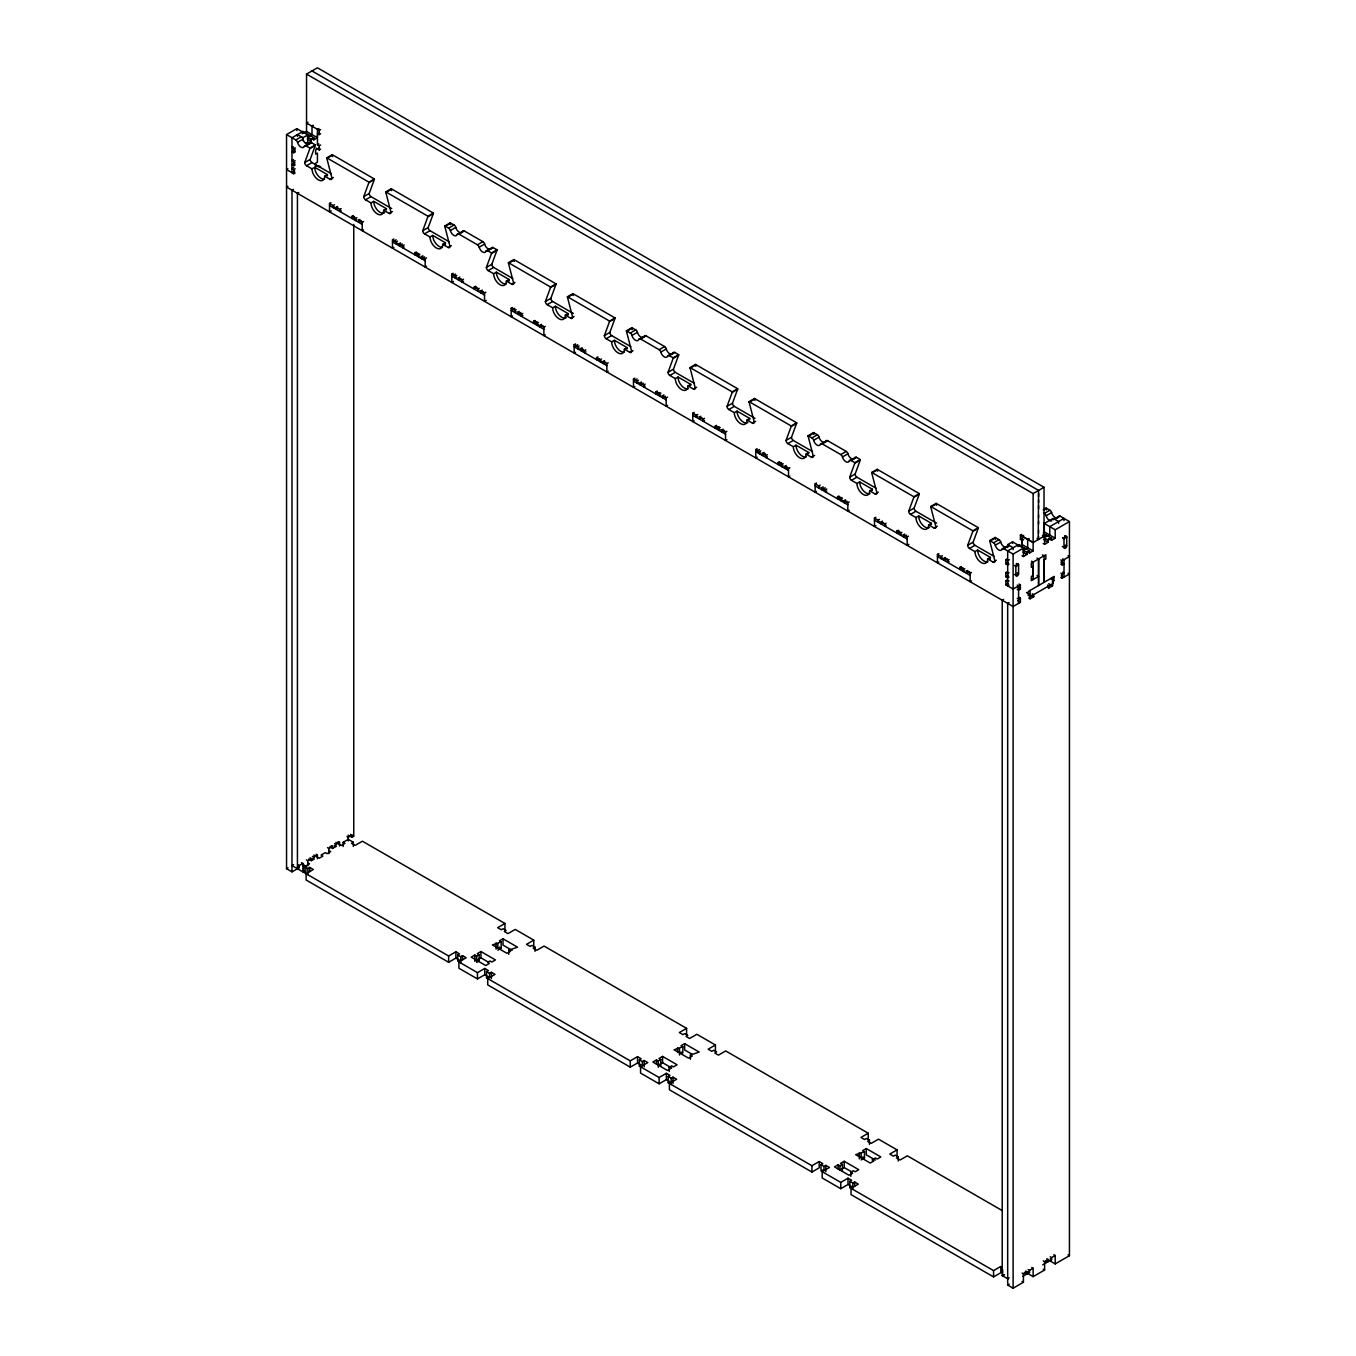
<?xml version="1.0" encoding="UTF-8"?>
<svg xmlns="http://www.w3.org/2000/svg" width="1356" height="1356" viewBox="0 0 1356 1356"><rect width="100%" height="100%" fill="white"/><g stroke="black" fill="none" stroke-linecap="round" stroke-linejoin="round"><path stroke-width="1.5" d="M318.88 128.498L317.44 129.328L317.44 144.702L319.253 145.753L320.626 144.973M317.44 136.312L317.44 134.922M1023.594 539.637L1022.238 540.434L1020.424 539.383L1020.424 535.179L1021.78 534.4M1022.238 546.027L1022.238 540.434M1028.729 598.03L1030.085 598.81L1030.085 594.623L1026.458 592.521M1031.543 561.181L1033.136 562.096L1033.136 579.588L1031.543 578.673M1042.442 535.315L1044.035 536.23L1044.035 487.296L1033.136 493.584L1033.136 550.909L1029.509 553.011L1028.136 552.231M1038.577 560.045L1038.916 558.757M1037.001 558.045L1038.577 558.96L1038.577 585.521L1038.577 560.621M1047.493 587.199L1048.866 587.979L1052.493 585.877L1054.307 576.436L1028.272 591.47L1028.272 595.674L1030.085 594.623M304.727 162.567L309.846 148.651L315.304 145.499L310.185 159.415L304.727 162.567A2.576 1.492 60 0 0 306.541 165.72L311.999 168.856A8.983 5.187 60 0 0 318.355 179.873A8.983 5.187 60 0 0 324.711 176.195L327.44 174.636L314.728 167.297L311.999 168.856M371.002 202.925L373.731 201.349L386.443 208.688L383.714 210.265A8.983 5.187 60 0 1 377.358 213.943A8.983 5.187 60 0 1 371.002 202.925L365.561 199.79A2.576 1.492 60 0 1 363.73 196.637L368.849 182.704A2.576 1.492 60 0 0 368.934 182.162L374.375 179.009L332.237 154.686L326.779 157.821A2.576 1.492 60 0 0 326.864 158.466L331.983 178.297A2.576 1.492 60 0 1 330.169 179.348L324.711 176.195M363.73 196.637L369.188 193.484L374.307 179.568L368.849 182.704M430.005 236.995L432.734 235.419L445.446 242.758L442.717 244.334A8.983 5.187 60 0 1 436.361 248.012A8.983 5.187 60 0 1 430.005 236.995L424.564 233.842A2.576 1.492 60 0 1 422.75 230.706L427.852 216.774L433.31 213.638A2.576 1.492 60 0 0 433.378 213.078L391.24 188.738L385.799 191.891A2.576 1.492 60 0 0 385.867 192.535L390.986 212.367A2.576 1.492 60 0 1 389.172 213.417L383.714 210.265M422.75 230.706L428.191 227.554L433.31 213.638M486.38 267.437L491.499 253.521L496.94 250.368L491.821 264.301L486.38 267.437A2.576 1.492 60 0 0 488.194 270.59L493.652 273.743A8.983 5.187 60 0 0 500.008 284.743A8.983 5.187 60 0 0 506.364 281.082L509.093 279.506L496.364 272.166L493.652 273.743M552.655 307.795L555.367 306.236L568.096 313.575L565.367 315.134A8.983 5.187 60 0 1 559.011 318.813A8.983 5.187 60 0 1 552.655 307.795L547.197 304.659A2.576 1.492 60 0 1 545.383 301.507L550.502 287.591A2.576 1.492 60 0 0 550.57 287.031L556.028 283.879L513.89 259.555L508.432 262.691A2.576 1.492 60 0 0 508.517 263.335L513.619 283.167A2.576 1.492 60 0 1 511.805 284.218L506.364 281.082M545.383 301.507L550.841 298.371L555.943 284.438A2.576 1.492 60 0 0 556.028 283.879M604.386 335.576L609.505 321.643L614.963 318.507L609.844 332.423L604.386 335.576A2.576 1.492 60 0 0 606.2 338.729L611.658 341.865A8.983 5.187 60 0 0 618.014 352.882A8.983 5.187 60 0 0 624.37 349.204L627.099 347.628L614.387 340.288L611.658 341.865M668.033 372.324L673.135 358.391L678.593 355.238L673.474 369.171L668.033 372.324A2.576 1.492 60 0 0 669.847 375.459L675.288 378.612A8.983 5.187 60 0 0 681.644 389.613A8.983 5.187 60 0 0 688 385.952L690.729 384.375L678.017 377.036L675.288 378.612M734.291 412.682L737.02 411.105L749.732 418.445L747.02 420.021A8.983 5.187 60 0 1 740.647 423.682A8.983 5.187 60 0 1 734.291 412.682L728.85 409.529A2.576 1.492 60 0 1 727.036 406.376L732.155 392.46A2.576 1.492 60 0 0 732.223 391.901L737.681 388.748L695.526 364.425L690.085 367.578A2.576 1.492 60 0 0 690.153 368.222L695.272 388.053A2.576 1.492 60 0 1 693.458 389.087L688 385.952M727.036 406.376L732.477 403.24L737.596 389.308A2.576 1.492 60 0 0 737.681 388.748M786.039 440.446L791.158 426.53L796.599 423.377L791.48 437.31L786.039 440.446A2.576 1.492 60 0 0 787.853 443.598L793.294 446.734A8.983 5.187 60 0 0 799.667 457.752A8.983 5.187 60 0 0 806.023 454.074L808.735 452.514L796.023 445.175L793.294 446.734M849.67 477.193L854.788 463.26L860.246 460.125L855.128 474.041L849.67 477.193A2.576 1.492 60 0 0 851.483 480.329L856.941 483.482A8.983 5.187 60 0 0 863.297 494.499A8.983 5.187 60 0 0 869.654 490.821L872.383 489.245L859.67 481.905L856.941 483.482M915.944 517.551L918.673 515.975L931.386 523.314L928.657 524.891A8.983 5.187 60 0 1 922.3 528.552A8.983 5.187 60 0 1 915.944 517.551L910.503 514.399A2.576 1.492 60 0 1 908.673 511.263L913.791 497.33A2.576 1.492 60 0 0 913.876 496.771L919.317 493.635L877.179 469.295L871.722 472.447A2.576 1.492 60 0 0 871.806 473.091L876.925 492.923A2.576 1.492 60 0 1 875.112 493.974L869.654 490.821M908.673 511.263L914.13 508.11L919.249 494.177A2.576 1.492 60 0 0 919.317 493.635M967.675 545.315L972.794 531.399L978.252 528.247L973.133 542.18L967.675 545.315A2.576 1.492 60 0 0 969.506 548.468L974.947 551.621A8.983 5.187 60 0 0 981.303 562.621A8.983 5.187 60 0 0 987.66 558.96L990.388 557.384L977.676 550.044L974.947 551.621M1038.238 539.569L1038.577 490.431L311.999 70.953M312.456 139.024L313.812 139.821L317.44 137.719L306.541 131.43L306.541 74.088L317.44 67.8L1044.035 487.296M304.202 871.094L302.88 871.857L302.88 863.467L299.252 865.569L299.252 867.654L291.981 871.857L286.54 868.704L286.54 134.583L296.828 128.651L307.727 134.939L307.727 143.329L306.371 142.533M307.337 123.498L306.541 123.04L307.981 122.209M313.812 139.821L313.812 137.719L302.913 131.43L291.981 137.736L291.981 172.687L294.71 171.11M311.321 125.786L313.422 125.345M303.134 133.397L306.541 131.43M286.54 134.583L295.811 139.939L301.269 136.803A2.576 1.492 60 0 1 302.981 139.176A5.136 2.966 60 0 0 306.405 143.956A5.136 2.966 60 0 0 309.829 143.143A2.576 1.492 60 0 1 311.541 142.736L315.372 144.939A2.576 1.492 60 0 1 315.338 145.329M297.439 136.414L297.439 134.583L302.93 137.702L308.354 134.566L308.354 136.278M295.811 139.939A2.576 1.492 60 0 1 297.523 142.329L302.981 139.176M309.049 136.278L311.999 134.566L311.999 126.176M320.626 133.786L319.253 134.566L319.253 130.379L320.626 129.583M293.354 146.736L291.981 147.516L293.794 148.567L295.167 147.787M319.491 132.346L317.44 133.515L319.253 134.566M307.27 136.77L311.355 139.126L313.812 137.719M307.727 143.329L311.355 141.227L311.355 139.126M297.523 142.329A5.136 2.966 60 0 0 300.947 147.109A5.136 2.966 60 0 0 304.388 146.279L309.829 143.143M293.354 149.092L294.71 150.143L291.981 151.719L293.794 152.77L295.167 151.974M304.388 146.279A2.576 1.492 60 0 1 306.1 145.872L311.541 142.736M309.88 148.482A2.576 1.492 60 0 0 309.931 148.092L315.372 144.939M317.44 144.702L318.813 143.922M293.523 159.567L291.981 160.449L293.794 161.5L295.167 160.72M319.491 147.719L315.626 149.957L315.626 154.143L317.44 153.092L317.44 162.195L315.626 163.228L315.626 166.127M295.049 162.873L291.981 164.652L293.794 165.703L295.167 164.907M316.084 148.109L319.253 149.957L320.626 149.16M287.896 168.754L286.54 169.551L293.794 173.738L295.167 172.958M293.693 167.517L291.981 168.5L293.794 169.551L295.167 168.754M306.541 165.72L311.999 162.567L331.186 173.653M326.864 158.466L332.305 155.313A2.576 1.492 60 0 1 332.237 154.686M317.779 166.178L318.813 165.602M320.626 166.652L317.677 166.517M287.896 186.23L286.54 187.026L1013.118 606.522L1020.39 602.318L1020.39 598.132L1019.034 597.335M293.354 189.382L291.981 190.162L291.981 871.857M298.812 192.518L297.439 193.315L297.439 868.704M330.169 179.348L333.339 177.517M331.237 210.858L329.525 211.841L329.525 203.451L330.881 202.671M329.525 203.451L333.152 205.553L334.525 204.756M334.525 206.858L333.152 207.654L333.152 205.553M338.237 208.214L336.186 209.4L336.186 207.298L337.542 206.519M336.186 207.298L339.814 209.4L341.187 208.604M341.187 210.705L339.814 211.485L339.814 209.4M365.561 199.79L371.002 196.637L391.664 208.57M385.867 192.535L391.325 189.382A2.576 1.492 60 0 1 391.24 188.738M353.916 216.468L354.662 216.909L351.933 218.486L351.933 216.384L353.289 215.604M351.933 216.384L355.56 218.486L356.933 217.706M356.933 219.791L355.56 220.587L355.56 218.486M361.323 220.757L358.594 222.333L358.594 220.231L359.95 219.452M358.594 220.231L362.221 222.333L363.577 221.536M389.172 213.417L392.342 211.587M363.577 229.927L362.221 230.723L362.221 222.333M427.903 216.621A2.576 1.492 60 0 0 427.937 216.214L433.378 213.078M393.867 247.419L392.494 248.199L392.494 239.809L393.867 239.029M396.138 239.809L392.511 241.893L425.208 260.776M392.494 239.809L396.138 241.91L397.494 241.114M397.494 243.216L396.138 243.995L396.138 241.91M402.224 243.978L399.156 245.758L399.156 243.656L400.529 242.86M399.156 243.656L402.783 245.758L404.156 244.961M424.564 233.842L430.005 230.706L449.192 241.775M404.156 247.063L402.783 247.843L402.783 245.758M442.717 244.334L448.175 247.487A2.576 1.492 60 0 0 449.989 246.436L444.87 226.605A2.576 1.492 60 0 1 444.802 225.96L450.243 222.808L454.074 225.028A2.576 1.492 60 0 1 455.785 227.401A5.136 2.966 60 0 0 460.294 232.622M444.87 226.605L450.328 223.452A2.576 1.492 60 0 1 450.243 222.808M444.802 225.96L448.633 228.164L454.074 225.028M448.633 228.164A2.576 1.492 60 0 1 450.345 230.554L455.785 227.401M418.241 253.487A1.932 1.119 0 0 1 417.631 253.267L414.902 254.843L414.902 252.741L416.258 251.962M414.902 252.741L418.529 254.843L419.902 254.047M419.902 256.148L418.529 256.945L418.529 254.843M450.345 230.554A5.136 2.966 60 0 0 453.768 235.334A5.136 2.966 60 0 0 457.192 234.503L462.633 231.368A2.576 1.492 60 0 1 464.345 230.961L482.905 241.673A2.576 1.492 60 0 1 484.634 244.063A5.136 2.966 60 0 0 490.143 249.267M457.192 234.503A2.576 1.492 60 0 1 458.904 234.096L464.345 230.961M424.631 256.911L421.563 258.691L421.563 256.589L422.919 255.809M421.563 256.589L425.191 258.691L426.564 257.894M448.175 247.487L451.345 245.639M426.564 266.284L425.191 267.081L425.191 258.691M458.904 234.096L477.465 244.809L482.905 241.673M477.465 244.809A2.576 1.492 60 0 1 479.176 247.199L484.634 244.063M479.176 247.199A5.136 2.966 60 0 0 482.6 251.979A5.136 2.966 60 0 0 486.024 251.165L491.482 248.012A2.576 1.492 60 0 1 493.194 247.606L497.025 249.809A2.576 1.492 60 0 1 496.991 250.216M486.024 251.165A2.576 1.492 60 0 1 487.736 250.741L493.194 247.606M453.531 281.472L451.836 282.455L451.836 274.065L453.192 273.285M491.533 253.352A2.576 1.492 60 0 0 491.567 252.962L497.025 249.809M455.463 274.065L451.836 276.166L484.533 295.049M451.836 274.065L455.463 276.166L456.836 275.37M456.836 277.471L455.463 278.268L455.463 276.166M460.887 278.641L458.498 280.014L458.498 277.912L459.854 277.132M458.498 277.912L462.125 280.014L463.498 279.217M463.498 281.319L462.125 282.116L462.125 280.014M488.194 270.59L493.652 267.437L512.839 278.522M508.517 263.335L513.958 260.199A2.576 1.492 60 0 1 513.89 259.555M476.617 287.726L474.244 289.099L474.244 286.997L475.6 286.218M474.244 286.997L477.871 289.099L479.227 288.32M479.227 290.404L477.871 291.201L477.871 289.099M483.278 291.574L480.905 292.947L480.905 290.845L482.261 290.065M480.905 290.845L484.533 292.947L485.889 292.15M511.805 284.218L514.992 282.387M486.228 300.354L484.533 301.337L484.533 292.947M512.534 315.931L511.178 316.711L511.178 308.321L512.534 307.541M514.822 308.321L511.195 310.422L543.892 329.288M550.502 287.591L555.943 284.438M511.178 308.321L514.805 310.422L516.161 309.643M516.161 311.727L514.805 312.524L514.805 310.422M520.907 312.507L517.839 314.27L517.839 312.168L519.195 311.388M517.839 312.168L521.467 314.27L522.823 313.49M522.823 315.575L521.467 316.372L521.467 314.27M547.197 304.659L552.655 301.507L573.317 313.439M565.367 315.134L570.808 318.287A2.576 1.492 60 0 0 572.639 317.236L567.52 297.405A2.576 1.492 60 0 1 567.435 296.761L572.893 293.625L615.031 317.948A2.576 1.492 60 0 1 614.997 318.338M567.52 297.405L572.961 294.269A2.576 1.492 60 0 1 572.893 293.625M534.806 320.897L536.315 321.779L533.569 323.355L533.569 321.253L534.942 320.474M533.569 321.253L537.213 323.355L538.569 322.575M538.569 324.66L537.213 325.457L537.213 323.355M542.959 325.626L540.23 327.203L540.23 325.101L541.603 324.321M540.23 325.101L543.875 327.203L545.231 326.423M570.808 318.287L573.995 316.457M545.231 334.813L543.875 335.593L543.875 327.203M609.539 321.491A2.576 1.492 60 0 0 609.573 321.101L615.031 317.948M575.503 352.289L574.147 353.069L574.147 344.678L575.503 343.899M577.792 344.678L574.164 346.763L606.861 365.645M574.147 344.678L577.775 346.78L579.148 346M579.148 348.085L577.775 348.882L577.775 346.78M583.182 349.255L580.809 350.628L580.809 348.526L582.165 347.746M580.809 348.526L584.436 350.628L585.809 349.831M606.2 338.729L611.658 335.576L630.845 346.644M585.978 351.831L584.436 352.73L584.436 350.628M624.37 349.204L629.828 352.357A2.576 1.492 60 0 0 631.642 351.306L626.523 331.474A2.576 1.492 60 0 1 626.438 330.83L631.896 327.677L635.727 329.898A2.576 1.492 60 0 1 637.439 332.288A5.136 2.966 60 0 0 640.863 337.051A5.136 2.966 60 0 0 644.286 336.237A2.576 1.492 60 0 1 645.998 335.83L664.559 346.543A2.576 1.492 60 0 1 666.271 348.933A5.136 2.966 60 0 0 669.695 353.713A5.136 2.966 60 0 0 673.118 352.882A2.576 1.492 60 0 1 674.83 352.475L678.661 354.696A2.576 1.492 60 0 1 678.627 355.086M626.523 331.474L631.964 328.322A2.576 1.492 60 0 1 631.896 327.677M626.438 330.83L630.269 333.034L635.727 329.898M630.269 333.034A2.576 1.492 60 0 1 631.981 335.424L637.439 332.288M598.589 358.526L596.555 359.713L596.555 357.611L597.911 356.831M596.555 357.611L600.183 359.713L601.539 358.933M601.539 361.018L600.183 361.815L600.183 359.713M631.981 335.424A5.136 2.966 60 0 0 635.405 340.203A5.136 2.966 60 0 0 638.846 339.39L644.286 336.237M638.846 339.39A2.576 1.492 60 0 1 640.557 338.966L645.998 335.83M605.59 362.188L603.217 363.561L603.217 361.459L604.573 360.679M603.217 361.459L606.844 363.561L608.2 362.781M629.828 352.357L632.998 350.526M608.2 371.154L606.844 371.951L606.844 363.561M640.557 338.966L659.118 349.695L664.559 346.543M659.118 349.695A2.576 1.492 60 0 1 660.83 352.068L666.271 348.933M660.83 352.068A5.136 2.966 60 0 0 664.254 356.848A5.136 2.966 60 0 0 667.677 356.035L673.118 352.882M667.677 356.035A2.576 1.492 60 0 1 669.389 355.628L674.83 352.475M634.845 386.545L633.489 387.324L633.489 378.934L634.845 378.154M673.186 358.238A2.576 1.492 60 0 0 673.22 357.831L678.661 354.696M637.134 378.934L633.489 381.036L666.186 399.901M633.489 378.934L637.117 381.036L638.473 380.256M638.473 382.341L637.117 383.138L637.117 381.036M643.202 383.121L640.151 384.884L640.151 382.782L641.507 382.002M640.151 382.782L643.778 384.884L645.134 384.104M645.134 386.189L643.778 386.985L643.778 384.884M669.847 375.459L675.288 372.324L694.475 383.392M690.153 368.222L695.611 365.069A2.576 1.492 60 0 1 695.526 364.425M658.27 392.596L655.88 393.969L655.88 391.867L657.253 391.087M655.88 391.867L659.525 393.969L660.88 393.189M660.88 395.291L659.525 396.071L659.525 393.969M665.271 396.24L662.542 397.817L662.542 395.715L663.915 394.935M662.542 395.715L666.186 397.817L667.542 397.037M693.458 389.087L696.628 387.257M667.542 405.427L666.186 406.207L666.186 397.817M694.187 420.801L692.814 421.58L692.814 413.207L694.187 412.41M732.155 392.46L737.596 389.308M692.814 413.207L696.459 415.292L697.815 414.512M697.815 416.614L696.459 417.394L696.459 415.292M701.866 417.767L699.476 419.14L699.476 417.038L700.849 416.258M699.476 417.038L703.12 419.14L704.476 418.36M704.476 420.445L703.12 421.241L703.12 419.14M728.85 409.529L734.291 406.376L754.953 418.309M747.02 420.021L752.461 423.157A2.576 1.492 60 0 0 754.275 422.106L749.156 402.274A2.576 1.492 60 0 1 749.088 401.63L754.529 398.495L796.684 422.818A2.576 1.492 60 0 1 796.65 423.225M749.156 402.274L754.614 399.139A2.576 1.492 60 0 1 754.529 398.495M719.324 426.971A1.932 1.119 0 0 1 717.968 426.648L715.222 428.225L715.222 426.14L716.578 425.343M715.222 426.14L718.85 428.225L720.222 427.445M720.222 429.547L718.85 430.327L718.85 428.225M724.613 430.496L721.884 432.072L721.884 429.971L723.24 429.191M721.884 429.971L725.511 432.072L726.884 431.293M752.461 423.157L755.648 421.326M726.884 439.683L725.511 440.463L725.511 432.072M791.192 426.36A2.576 1.492 60 0 0 791.226 425.97L796.684 422.818M757.157 457.158L755.8 457.938L755.8 449.548L757.157 448.768M759.445 449.548L755.8 451.65L788.497 470.515M755.8 449.548L759.428 451.65L760.784 450.87M760.784 452.955L759.428 453.752L759.428 451.65M765.513 453.735L762.445 455.497L762.445 453.396L764.157 452.412M762.445 453.396L766.089 455.497L767.445 454.718M787.853 443.598L793.294 440.446L812.481 451.531M767.445 456.803L766.089 457.599L766.089 455.497M806.023 454.074L811.464 457.226A2.576 1.492 60 0 0 813.278 456.175L808.159 436.344A2.576 1.492 60 0 1 808.091 435.7L813.549 432.564L817.38 434.768A2.576 1.492 60 0 1 819.092 437.157A5.136 2.966 60 0 0 822.516 441.937A5.136 2.966 60 0 0 825.94 441.107A2.576 1.492 60 0 1 827.652 440.7L846.212 451.412A2.576 1.492 60 0 1 847.924 453.802A5.136 2.966 60 0 0 852.415 459.006M808.159 436.344L813.617 433.208A2.576 1.492 60 0 1 813.549 432.564M808.091 435.7L811.922 437.92L817.38 434.768M811.922 437.92A2.576 1.492 60 0 1 813.634 440.293L819.092 437.157M780.751 463.108L778.191 464.583L778.191 462.481L779.564 461.701M778.191 462.481L781.836 464.583L783.192 463.803M783.192 465.905L781.836 466.684L781.836 464.583M813.634 440.293A5.136 2.966 60 0 0 817.058 445.073A5.136 2.966 60 0 0 820.482 444.26L825.94 441.107M820.482 444.26A2.576 1.492 60 0 1 822.194 443.853L827.652 440.7M787.243 467.057L784.853 468.43L784.853 466.328L786.226 465.549M784.853 466.328L788.497 468.43L789.853 467.65M811.464 457.226L814.651 455.396M789.853 476.041L788.497 476.82L788.497 468.43M822.194 443.853L840.754 454.565L846.212 451.412M840.754 454.565A2.576 1.492 60 0 1 842.466 456.955L847.924 453.802M842.466 456.955A5.136 2.966 60 0 0 845.89 461.718A5.136 2.966 60 0 0 849.314 460.904L854.772 457.752A2.576 1.492 60 0 1 856.484 457.345L860.314 459.565A2.576 1.492 60 0 1 860.28 459.955M849.314 460.904A2.576 1.492 60 0 1 851.043 460.498L856.484 457.345M816.498 491.414L815.125 492.211L815.125 483.821L816.498 483.024M854.822 463.108A2.576 1.492 60 0 0 854.873 462.701L860.314 459.565M815.125 483.821L818.77 485.906L820.126 485.126M820.126 487.228L818.77 488.007L818.77 485.906M825.194 487.787L821.787 489.753L821.787 487.651L823.16 486.872M821.787 487.651L825.431 489.753L826.787 488.974M826.787 491.075L825.431 491.855L825.431 489.753M851.483 480.329L856.941 477.193L876.129 488.262M871.806 473.091L877.247 469.939A2.576 1.492 60 0 1 877.179 469.295M841.415 497.584A1.932 1.119 0 0 1 840.262 497.279L837.533 498.839L837.533 496.754L838.889 495.957M837.533 496.754L841.161 498.839L842.534 498.059M842.534 500.161L841.161 500.94L841.161 498.839M846.924 501.11L844.195 502.686L844.195 500.601L845.551 499.805M844.195 500.601L847.822 502.686L849.195 501.906M875.112 493.974L878.281 492.126M849.195 510.297L847.822 511.076L847.822 502.686M875.823 525.67L874.467 526.467L874.467 518.077L875.823 517.28M913.791 497.33L919.249 494.177M874.467 518.077L878.095 520.162L879.468 519.382M879.468 521.484L878.095 522.263L878.095 520.162M883.519 522.636L881.129 524.009L881.129 521.924L882.485 521.128M286.54 868.704L288.048 867.823M293.574 864.636L291.981 865.569L448.633 955.997L455.887 951.81L459.531 953.895L457.718 954.946L457.718 961.235L459.531 960.201L455.887 958.099L448.633 962.285L306.1 879.993L306.1 873.705L313.355 869.518L309.727 867.416L307.914 868.467L302.88 865.569L305.914 865.908L309.541 863.806L307.727 862.772M881.129 521.924L884.756 524.009L886.129 523.23M886.129 525.331L884.756 526.111L884.756 524.009M306.371 859.874L307.727 860.67L311.355 858.568L311.355 860.67L308.643 859.094M312.456 856.365L313.812 857.162L317.44 855.06L317.44 858.721M327.559 847.653L328.915 848.432L332.559 846.33L332.559 848.432L329.83 846.856M334.525 843.618L335.881 844.415L339.525 842.313L339.525 845.991M353.746 224.316L353.746 836.194L351.933 837.245L351.933 835.143L348.289 837.245L346.933 836.466M910.503 514.399L915.944 511.263L936.606 523.179M311.355 860.67L313.812 859.246L313.812 857.162M332.559 848.432L335.881 846.517L335.881 844.415M343.153 846.517L343.153 842.313L348.289 839.347M928.657 524.891L934.115 528.026A2.576 1.492 60 0 0 935.928 526.992L930.809 507.161A2.576 1.492 60 0 1 930.741 506.517L936.182 503.364L978.32 527.687A2.576 1.492 60 0 1 978.286 528.094M930.809 507.161L936.267 504.008A2.576 1.492 60 0 1 936.182 503.364M353.323 846.432L353.323 842.245L351.509 843.296L355.136 845.398L362.408 841.195L504.94 923.487L504.94 929.775M898.858 531.094L899.604 531.518L896.875 533.111L896.875 531.01L898.231 530.213M896.875 531.01L900.503 533.111L901.859 532.315M901.859 534.417L900.503 535.196L900.503 533.111M906.605 535.179L903.537 536.942L903.537 534.857L904.893 534.061M903.537 534.857L907.164 536.942L908.52 536.162M934.115 528.026L937.284 526.196M908.876 544.349L907.164 545.332L907.164 536.942M972.845 531.23A2.576 1.492 60 0 0 972.879 530.84L978.32 527.687M938.81 562.028L937.437 562.825L937.437 554.435L938.81 553.638M937.437 554.435L941.064 556.519L942.437 555.74M942.437 557.841L941.064 558.621L941.064 556.519M947.166 558.604L944.098 560.367L944.098 558.265L945.454 557.486M944.098 558.265L947.725 560.367L949.098 559.587M969.506 548.468L974.947 545.315L994.134 556.401M949.098 561.689L947.725 562.469L947.725 560.367M989.744 540.569L995.185 537.434L999.016 539.637A2.576 1.492 60 0 1 1000.728 542.027A5.136 2.966 60 0 0 1004.152 546.807A5.136 2.966 60 0 0 1007.576 545.976A2.576 1.492 60 0 1 1009.288 545.57L1003.847 548.722A2.576 1.492 60 0 0 1002.135 549.129A5.136 2.966 60 0 1 998.711 549.943A5.136 2.966 60 0 1 995.287 545.18A2.576 1.492 60 0 0 993.575 542.79L989.744 540.569A2.576 1.492 60 0 0 989.812 541.214L994.931 561.045A2.576 1.492 60 0 1 993.117 562.096L987.66 558.96M1043.357 509.619L1046.069 508.042L1049.9 510.263A2.576 1.492 60 0 1 1051.612 512.653A5.136 2.966 60 0 0 1055.053 517.416A5.136 2.966 60 0 0 1058.477 516.602A2.576 1.492 60 0 1 1060.189 516.195L1069.443 521.568L1069.443 556.519M989.812 541.214L995.27 538.078A2.576 1.492 60 0 1 995.185 537.434M1043.425 510.263L1046.154 508.686A2.576 1.492 60 0 1 1046.069 508.042M993.575 542.79L999.016 539.637M1043.493 512.856L1044.459 513.415L1049.9 510.263M995.287 545.18L1000.728 542.027M1044.459 513.415A2.576 1.492 60 0 1 1046.171 515.788L1051.612 512.653M963.353 568.147A1.932 1.119 0 0 1 962.574 567.876L959.845 569.452L959.845 567.367L961.201 566.571M959.845 567.367L963.472 569.452L964.845 568.673M1007.728 547.621L1007.728 544.604L1012.525 541.841L1023.424 548.129L1023.424 556.519L1022.051 555.74M1023.661 535.4L1022.238 536.23L1022.238 544.62L1033.136 550.909M1044.306 523.484L1055.205 529.789L1055.205 538.179L1044.306 531.874L1044.306 523.484L1053.137 518.382L1058.595 521.535L1058.561 523.382M964.845 570.774L963.472 571.554L963.472 569.452M1002.135 549.129L1007.576 545.976M1058.477 516.602L1053.019 519.755A2.576 1.492 60 0 1 1054.731 519.348L1060.189 516.195M1020.424 539.383L1023.136 537.807M969.574 571.537L966.506 573.3L966.506 571.215L967.862 570.418M1029.509 553.011L1029.509 550.909L1018.61 544.62L1007.678 550.926L1007.678 585.894L1009.034 585.097M1029.119 538.552L1027.678 539.383L1027.678 547.773L1024.509 549.604M966.506 571.215L970.133 573.3L971.506 572.52M1020.187 545.807L1022.238 544.62M1043.408 532.4L1044.306 531.874M993.117 562.096L996.287 560.265M1003.847 548.722L1013.118 554.079L1024.051 547.773L1024.051 549.468M1055.205 529.789L1069.443 521.568M1009.034 564.13L1007.678 564.91L1005.864 563.859L1005.864 559.672L1007.22 558.892M1047.493 536.332L1049.764 535.027L1049.764 526.636L1064.019 518.399L1063.985 520.602M971.506 580.91L970.133 581.69L970.133 573.3M1009.373 559.74L1007.678 560.723L1005.864 559.672M1005.864 563.859L1008.237 562.486M1022.966 549.977L1027.051 552.333L1029.509 550.909M1043.476 537.349L1048.239 540.095L1051.578 538.179L1051.578 540.264L1050.205 539.485M1023.424 556.519L1027.051 554.435L1027.051 552.333M1043.256 543.502L1044.612 544.281L1048.239 542.197L1048.239 540.095M1051.578 540.264L1055.205 538.179M1009.034 577.063L1007.678 577.842L1005.864 576.809L1005.864 572.605L1007.559 571.622M1009.034 572.876L1007.678 573.656L1005.864 572.605M1005.864 576.809L1008.237 575.419M1017.22 589.301L1018.576 590.08L1020.39 589.029L1020.39 584.843L1013.118 589.029L1005.864 584.843L1005.864 580.639L1007.22 579.86M1009.034 580.91L1007.678 581.69L1005.864 580.639M1005.864 584.843L1008.237 583.47M1060.816 559.926L1062.172 560.723L1069.46 556.502L1069.46 573.995L1062.172 578.198L1060.816 577.419M1060.816 564.13L1062.172 564.91L1063.985 563.859L1060.917 562.096M1003.593 599.437L1002.22 600.216L1002.22 1275.623L1008.017 1278.962M1009.05 602.572L1007.678 603.369L1007.678 1285.047L1013.118 1288.2L1023.424 1282.251L1023.424 1273.86L1027.051 1271.775L1027.051 1273.86L1024.322 1272.301M1020.39 598.132L1018.576 599.166L1017.22 598.386M1060.816 573.215L1062.172 574.012L1063.985 572.961L1062.629 572.164M1030.085 598.81L1033.73 596.725L1033.73 594.623L1032.357 593.843M504.94 923.487L497.669 927.673L501.313 929.775L503.127 928.724L506.127 930.47L504.313 931.521L507.941 933.606L515.212 929.419L533.772 940.132L533.772 946.42M457.718 954.946L460.718 956.692L462.532 955.641L466.176 957.743L458.904 961.929L458.904 968.218L477.465 978.93L484.736 974.744L488.363 976.845L486.55 977.896L486.55 971.591L488.363 970.557L484.736 968.455L477.465 972.642L458.904 961.929M476.668 956.099L474.837 955.048L471.21 957.15L485.736 965.54L489.38 963.438L487.567 962.387L490.008 960.98L491.821 962.031L495.465 959.929L480.922 951.539L477.295 953.641L479.109 954.692L479.109 960.98L476.668 962.387L476.668 956.099L479.109 954.692M497.855 950.166L501.178 948.234L501.178 941.945L492.398 944.912L506.941 953.302L510.568 951.2L508.754 950.166L508.754 954.353M508.754 950.166L517.534 947.183L503.008 938.793L499.364 940.895L501.178 941.945M488.194 962.031L480.922 957.828L477.295 959.929L479.109 960.98M533.772 940.132L526.501 944.335L530.145 946.42L531.959 945.386L534.976 947.115L534.976 951.319M486.55 971.591L489.55 973.337L491.38 972.286L495.008 974.388L487.736 978.574L487.736 984.88L630.269 1067.155L637.54 1062.968L641.168 1065.07L639.354 1066.121L639.354 1059.816L641.168 1058.782L637.54 1056.68L630.269 1060.867L486.55 977.896M534.976 947.115L533.145 948.166L536.79 950.268L544.044 946.064L686.594 1028.357L686.594 1034.645M686.594 1028.357L679.322 1032.56L682.949 1034.645L684.763 1033.611L687.78 1035.34L685.966 1036.391L689.594 1038.493L696.865 1034.289L715.426 1045.001L715.426 1051.307M639.354 1059.816L642.371 1061.562L644.185 1060.511L647.812 1062.612L640.557 1066.799L640.557 1073.088L659.118 1083.817L666.372 1079.613L670.017 1081.715L668.186 1082.766L668.186 1076.478L670.017 1075.427L666.372 1073.325L659.118 1077.512L639.354 1066.121M671.661 1067.952L662.576 1062.714L658.948 1064.799L660.762 1065.85L660.762 1059.561L658.304 1060.968L656.49 1059.934L652.863 1062.019L667.389 1070.409L671.017 1068.308L669.203 1067.274L669.203 1071.46M669.203 1067.274L671.661 1065.85L673.474 1066.901L677.102 1064.799L662.576 1056.409L658.948 1058.511L660.762 1059.561M681.017 1052.053L682.831 1053.103L682.831 1046.815L674.051 1049.781L688.577 1058.172L692.221 1056.087L690.407 1055.036L690.407 1059.222M690.407 1055.036L699.171 1052.053L684.644 1043.662L681.017 1045.764L682.831 1046.815M715.426 1045.001L708.154 1049.205L711.781 1051.307L713.612 1050.256L716.612 1051.985L714.798 1053.036L718.426 1055.138L725.697 1050.934L868.23 1133.226L868.23 1139.532M668.186 1076.478L671.203 1078.206L673.017 1077.156L676.661 1079.257L669.389 1083.444L669.389 1089.749L811.922 1172.042L819.194 1167.838L819.194 1161.55L822.821 1163.651L821.007 1164.702L821.007 1170.991L822.821 1169.94M668.186 1082.766L811.922 1165.736L819.194 1161.55M868.23 1133.226L860.975 1137.43L864.603 1139.532L866.416 1138.481L869.433 1140.21L869.433 1144.413M821.007 1164.702L824.007 1166.431L825.838 1165.38L829.465 1167.482L822.194 1171.669L822.194 1177.974L840.754 1188.687L848.025 1184.483L851.653 1186.585L849.839 1187.636L849.839 1181.347L851.653 1180.296L848.025 1178.195L840.754 1182.398L822.194 1171.669M869.433 1140.21L867.603 1141.26L871.247 1143.362L878.502 1139.159L897.062 1149.888L897.062 1156.176M851.483 1171.77L844.229 1167.584L840.584 1169.686L842.398 1170.72L842.398 1164.431L839.957 1165.855L838.144 1164.804L834.499 1166.889L849.042 1175.279L852.67 1173.194L850.856 1172.143L850.856 1176.33M850.856 1172.143L853.297 1170.72L855.128 1171.77L858.755 1169.686L844.229 1161.295L840.584 1163.38L842.398 1164.431M864.484 1151.685L855.704 1154.668L870.23 1163.058L873.857 1160.956L872.044 1159.905L875.383 1157.99L877.196 1159.024L880.824 1156.939L866.298 1148.549L862.653 1150.634L864.484 1151.685L864.484 1157.99L861.145 1159.905M897.062 1149.888L889.807 1154.075L893.435 1156.176L895.248 1155.126L898.265 1156.871L898.265 1161.058M849.839 1181.347L852.856 1183.076L854.67 1182.025L858.297 1184.127L851.043 1188.331L851.043 1194.619L993.575 1276.911L1000.83 1272.708L1000.83 1266.419L993.575 1270.623L849.839 1187.636M898.265 1156.871L896.452 1157.905L900.079 1160.007L907.35 1155.821L1002.372 1210.671M1002.22 1275.623L1003.711 1274.759M1004.474 1274.81L1002.66 1275.86L1002.66 1269.572M1007.678 1278.759L1009.152 1277.911M1028.136 1269.572L1029.509 1270.352L1033.136 1268.267L1033.136 1276.64L1025.984 1272.521M1043.256 1260.843L1044.612 1261.639L1048.239 1259.538L1048.239 1261.639L1046.205 1260.453M1050.205 1256.826L1051.578 1257.605L1055.205 1255.52L1055.205 1263.911L1049.069 1260.368M1007.678 1285.047L1009.203 1284.183M1022.831 1276.301L1029.509 1272.453L1029.509 1270.352M1042.696 1264.843L1051.578 1259.707L1051.578 1257.605M1033.136 1276.64L1044.612 1270.03L1044.612 1261.639M1055.205 1263.911L1069.443 1255.69L1069.443 574.012L1068.07 573.215M1033.475 542.332L1032.34 542.061M306.541 74.088L1033.136 493.584M1065.002 535.874L1066.714 536.857L1066.714 545.858A1.932 1.119 -60 0 1 1065.341 548.231A1.932 1.119 -60 0 1 1063.985 547.434L1062.29 546.451M1065.036 536.129L1066.731 537.112L1064.019 538.688L1062.646 537.891M1062.629 537.654L1063.985 538.434A1.848 1.068 -60 0 1 1066.63 536.925M1065.341 545.078L1066.731 545.841L1064.019 547.417L1063.985 538.434M1043.408 533.45L1051.578 538.179M1043.256 535.111L1044.612 535.908L1044.612 544.281M1048.51 538.501L1049.527 539.095M1043.476 539.434L1048.239 542.197M1068.07 555.74L1069.46 556.502M1037.001 538.468L1038.577 539.383L1038.577 536.315M1062.646 558.875L1064.019 559.655L1064.019 577.131L1061.324 575.588M306.541 123.04L319.253 130.379M1020.424 535.179L1033.136 542.519L1046.12 535.027L1046.12 536.722M1022.797 536.569L1024.39 537.485M1025.187 537.942L1026.78 538.857M1027.577 539.315L1029.153 540.23M1029.95 540.688L1031.543 541.603M1042.442 554.892L1044.035 555.807L1044.035 582.385L1044.035 560.011L1045.849 558.96L1045.849 554.757L1031.323 563.147L1031.323 567.35L1033.136 566.3L1033.136 575.385L1031.323 576.436L1031.323 580.622L1038.577 576.436L1037.001 575.52M307.27 138.871L311.355 141.227M1022.966 552.062L1027.051 554.435M1007.728 544.604L1013.186 547.756L1013.118 549.621M306.1 145.872L309.931 148.092M326.779 157.821L368.934 182.162M385.799 191.891L427.937 216.214M487.736 250.741L491.567 252.962M508.432 262.691L550.57 287.031M567.435 296.761L609.573 321.101M669.389 355.628L673.22 357.831M690.085 367.578L732.223 391.901M749.088 401.63L791.226 425.97M851.043 460.498L854.873 462.701M871.722 472.447L913.876 496.771M930.741 506.517L972.879 530.84M1050.68 578.537L1054.307 580.639M1016.525 563.469L1018.576 564.655L1018.576 573.656A1.932 1.119 -60 0 1 1017.22 576.012A1.932 1.119 -60 0 1 1015.847 575.232L1014.491 574.435M1016.305 563.604L1018.576 564.91L1015.847 566.486L1014.491 565.435M1048.747 583.724L1052.493 585.877M1047.493 585.097L1048.866 585.877L1048.866 587.979M315.287 165.144L316.88 166.059M1017.22 572.876L1018.576 573.656L1015.847 575.232L1015.847 566.232A1.848 1.068 -60 0 1 1018.492 564.706M1019.034 584.046L1020.39 584.843M1017.22 585.097L1018.576 585.894L1018.576 603.369M1017.661 587.47L1020.39 589.029M1031.34 595.335L1033.73 596.725M416.885 252.826L417.631 254.843M475.447 286.658L476.956 287.523M657.118 391.511L658.609 393.969M839.5 496.838L840.262 498.839M961.828 567.435L962.574 569.452M1017.661 600.742L1020.39 602.318M329.542 205.536L362.238 224.418M692.831 415.292L725.528 434.174M815.125 485.906L847.822 504.788M874.484 520.162L907.181 539.044M937.454 556.519L970.15 575.402M350.56 834.364L351.933 835.143M352.391 835.415L353.746 836.194M349.204 835.669L351.933 837.245M347.95 839.144L353.323 842.245M1068.07 1254.91L1069.443 1255.69M343.153 842.313L344.966 843.364L341.339 845.466L335.881 842.313M338.153 841.534L339.525 842.313M1053.849 1254.724L1055.205 1255.52M334.186 845.534L335.881 846.517M1050.205 1258.927L1051.578 1259.707M331.186 845.551L332.559 846.33M1046.883 1258.741L1048.239 1259.538M512.076 950.336L503.008 945.098L503.008 938.793M691.916 1054.154L684.644 1049.968L684.644 1043.662M875.383 1160.075L866.298 1154.837L866.298 1148.549M499.364 947.183L501.178 948.234M862.653 1156.939L864.484 1157.99M328.915 850.534L330.745 851.585L327.101 853.67L325.287 852.619L321.084 855.06L322.898 856.111L319.253 858.212L313.812 855.06M1043.256 1269.233L1044.612 1270.03M316.084 854.28L317.44 855.06M1031.763 1267.47L1033.136 1268.267M312.456 858.467L313.812 859.246M1028.136 1271.674L1029.509 1272.453M309.999 857.789L311.355 858.568M1025.695 1270.979L1027.051 1271.775M1022.051 1273.081L1023.424 1273.86M301.524 862.67L302.88 863.467M1022.051 1281.471L1023.424 1282.251M297.896 864.772L299.252 865.569M297.557 866.67L299.252 867.654M1046.154 508.686L1046.476 509.941M1043.578 522.992L1043.9 524.23M995.27 538.078L995.592 539.315M936.267 504.008L936.572 505.246M877.247 469.939L877.569 471.176M813.617 433.208L813.939 434.445M754.614 399.139L754.936 400.376M695.611 365.069L695.933 366.306M631.964 328.322L632.286 329.559M572.961 294.269L573.283 295.506M513.958 260.199L514.28 261.437M450.328 223.452L450.65 224.689M391.325 189.382L391.63 190.62M332.305 155.313L332.627 156.567M1062.172 560.723L1062.172 564.91M1062.172 574.012L1062.172 578.198M1052.493 577.486L1052.493 583.792L1030.085 596.725L1030.085 590.419M1038.577 493.499L1038.577 496.55M1038.577 499.618L1038.577 502.669M1038.577 505.737L1038.577 508.788M1038.577 514.907L1038.577 517.975M1038.577 521.026L1038.577 524.094M1038.577 530.213L1038.577 533.264M1018.61 544.62L1018.61 545.807M1017.966 544.993L1017.966 546.57M1013.118 554.079L1013.118 1288.2M1012.525 541.841L1012.525 543.417M993.575 1270.623L993.575 1276.911M899.604 531.518L899.604 533.501M861.145 1153.617L861.145 1157.804M859.331 1152.566L859.331 1158.855M854.67 1182.025L854.67 1186.229M852.856 1183.076L852.856 1189.382M848.025 1178.195L848.025 1184.483M844.229 1161.295L844.229 1167.584M840.754 1182.398L840.754 1188.687M839.957 1165.855L839.957 1170.042M838.144 1164.804L838.144 1168.991M825.838 1165.38L825.838 1171.669M824.007 1166.431L824.007 1170.635M811.922 1165.736L811.922 1172.042M780.937 463.006L780.92 464.583M717.968 426.648L717.951 428.225M679.509 1048.747L679.509 1055.036M677.678 1047.696L677.678 1051.883M673.017 1077.156L673.017 1083.444M671.203 1078.206L671.203 1084.495M666.372 1073.325L666.372 1079.613M662.576 1056.409L662.576 1062.714M659.118 1077.512L659.118 1083.817M658.304 1060.968L658.304 1067.274M656.49 1059.934L656.49 1064.121M644.185 1060.511L644.185 1066.799M642.371 1061.562L642.371 1065.748M637.54 1056.68L637.54 1062.968M630.269 1060.867L630.269 1067.155M599.284 358.526L599.267 359.713M536.315 322.169L536.298 323.355M497.855 943.861L497.855 948.064M496.042 942.81L496.042 949.115M491.38 972.286L491.38 978.574M489.55 973.337L489.55 977.523M484.736 968.455L484.736 974.744M480.922 951.539L480.922 957.828M477.465 972.642L477.465 978.93M474.837 955.048L474.837 961.353M462.532 955.641L462.532 959.828M460.718 956.692L460.718 962.98M455.887 951.81L455.887 958.099M448.633 955.997L448.633 962.285M348.289 835.11L348.289 840.923M328.915 848.432L328.915 853.67M319.253 145.753L319.253 149.957M309.727 867.416L309.727 871.603M307.914 868.467L307.914 874.756M307.727 860.67L307.727 865.908M305.914 865.908L305.914 872.196L304.1 871.162L304.1 864.857M302.913 131.43L302.913 133.125M302.93 137.702L302.93 140.719M302.286 131.786L302.286 133.752M296.828 128.651L296.828 130.617M294.71 151.77L294.71 149.889A1.848 1.068 -60 0 1 295.032 149.041M293.794 148.567L293.794 152.77M293.794 161.5L293.794 165.703M293.794 169.551L293.794 173.738M659.796 392.715A1.932 1.119 0 0 1 659.05 392.579M781.717 463.277A1.932 1.119 0 0 1 781.056 463.074M537.671 322.101A1.932 1.119 0 0 1 537.095 322.05M1051.697 521.009A5.136 2.966 60 0 1 1046.171 515.788M611.658 335.576A2.576 1.492 60 0 1 609.844 332.423M552.655 301.507A2.576 1.492 60 0 1 550.841 298.371M493.652 267.437A2.576 1.492 60 0 1 491.821 264.301M491.482 248.012A5.136 2.966 60 0 1 490.974 248.826M462.633 231.368A5.136 2.966 60 0 1 461.311 232.622M430.005 230.706A2.576 1.492 60 0 1 428.191 227.554M371.002 196.637A2.576 1.492 60 0 1 369.188 193.484M374.375 179.009A2.576 1.492 60 0 1 374.341 179.399M311.999 162.567A2.576 1.492 60 0 1 310.185 159.415M974.947 545.315A2.576 1.492 60 0 1 973.133 542.18M915.944 511.263A2.576 1.492 60 0 1 914.13 508.11M856.941 477.193A2.576 1.492 60 0 1 855.128 474.041M854.772 457.752A5.136 2.966 60 0 1 853.449 459.023M793.294 440.446A2.576 1.492 60 0 1 791.48 437.31M734.291 406.376A2.576 1.492 60 0 1 732.477 403.24M675.288 372.324A2.576 1.492 60 0 1 673.474 369.171M988.032 561.723A8.983 5.187 60 0 1 981.303 558.757A8.983 5.187 60 0 1 977.676 550.044M990.388 557.384A8.983 5.187 60 0 1 990.151 559.265M929.521 527.433A8.983 5.187 60 0 1 922.588 525.026A8.983 5.187 60 0 1 918.673 515.975M931.386 523.314A8.983 5.187 60 0 1 931.284 524.586M870.027 493.584A8.983 5.187 60 0 1 863.28 490.635A8.983 5.187 60 0 1 859.67 481.905M872.383 489.245A8.983 5.187 60 0 1 872.281 490.516M806.396 456.853A8.983 5.187 60 0 1 799.65 453.887A8.983 5.187 60 0 1 796.023 445.175M808.735 452.514A8.983 5.187 60 0 1 808.634 453.785M747.868 422.564A8.983 5.187 60 0 1 740.952 420.157A8.983 5.187 60 0 1 737.02 411.105M749.732 418.445A8.983 5.187 60 0 1 749.631 419.716M688.373 388.714A8.983 5.187 60 0 1 681.644 385.748A8.983 5.187 60 0 1 678.017 377.036M690.729 384.375A8.983 5.187 60 0 1 690.628 385.646M324.559 179.111A8.983 5.187 60 0 1 318.05 175.67A8.983 5.187 60 0 1 314.728 167.297M327.44 174.636A8.983 5.187 60 0 1 327.338 175.907M384.579 212.807A8.983 5.187 60 0 1 377.646 210.4A8.983 5.187 60 0 1 373.731 201.349M386.443 208.688A8.983 5.187 60 0 1 386.341 209.977M442.565 247.25A8.983 5.187 60 0 1 436.073 243.809A8.983 5.187 60 0 1 432.734 235.419M445.446 242.758A8.983 5.187 60 0 1 445.209 244.639M506.212 283.98A8.983 5.187 60 0 1 499.703 280.539A8.983 5.187 60 0 1 496.364 272.166M509.093 279.506A8.983 5.187 60 0 1 508.839 281.387M566.232 317.677A8.983 5.187 60 0 1 559.299 315.27A8.983 5.187 60 0 1 555.367 306.236M568.096 313.575A8.983 5.187 60 0 1 567.842 315.44M624.218 352.119A8.983 5.187 60 0 1 617.709 348.678A8.983 5.187 60 0 1 614.387 340.288M627.099 347.628A8.983 5.187 60 0 1 626.981 348.916"/></g></svg>
